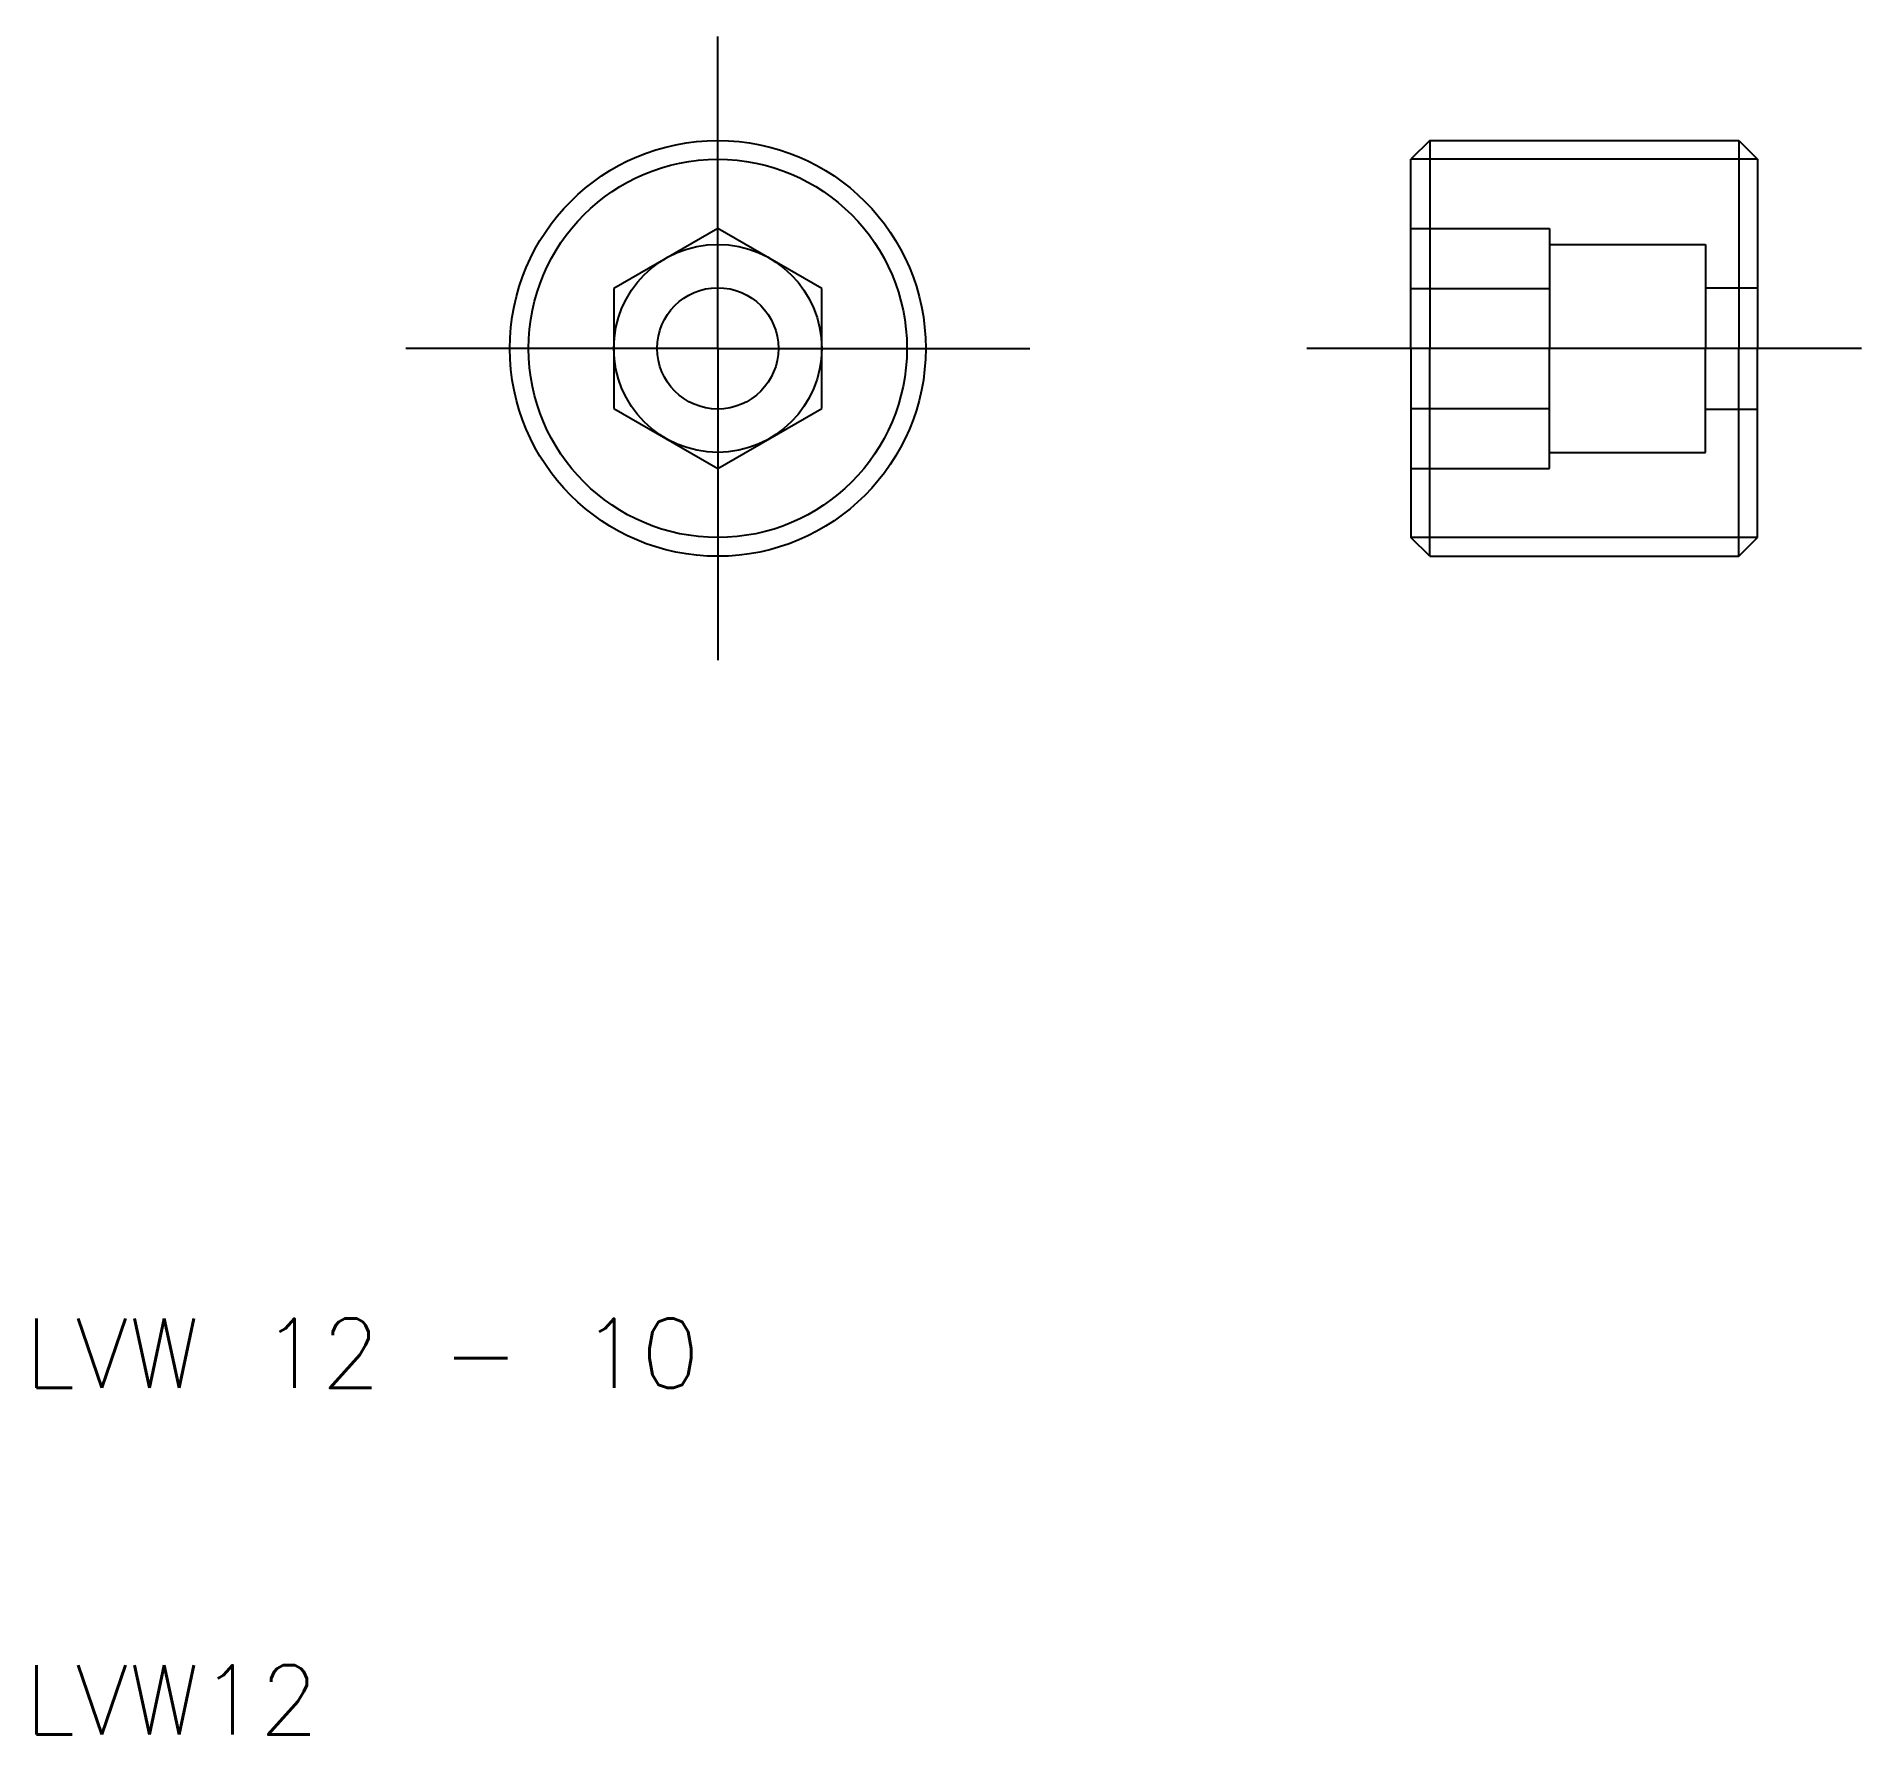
# Model space of a CAD drawing. Extents: x 10.3 to 63, y 10 to 59.
import ezdxf

# ---------------------------------------------------------------- set-up
doc = ezdxf.new("R2010")
doc.units = 0
doc.linetypes.add('CENTER', pattern=[50.8, 31.75, -6.35, 6.35, -6.35])
doc.linetypes.add('DASHED', pattern=[19.05, 12.7, -6.35])
doc.layers.get('0').update_dxf_attribs({"linetype": 'CONTINUOUS'})
doc.layers.add('CENTER', color=1, linetype='CENTER')
doc.styles.get("Standard").update_dxf_attribs({"font": 'txt.shx'})

msp = doc.modelspace()

# ---------------------------------------------------------------- linework, layer by layer
for p, q in [((50.541, 56), (50, 55.458)), ((50.541, 56), (50.541, 50)), ((50.541, 56), (59.459, 56)), ((59.459, 56), (59.459, 50)), ((59.459, 56), (60, 55.458)), ((50, 50), (50, 55.458)), ((60, 55.458), (60, 50)), ((30, 53.464), (27, 51.732)), ((33, 51.732), (30, 53.464)), ((27, 51.732), (27, 48.268)), ((33, 48.268), (33, 51.732)), ((50, 50), (50, 44.541)), ((50.541, 44), (50.541, 50)), ((59.459, 44), (59.459, 50)), ((60, 44.541), (60, 50)), ((27, 48.268), (30, 46.536)), ((30, 46.536), (33, 48.268)), ((50.541, 44), (50, 44.541)), ((59.459, 44), (60, 44.541)), ((50.541, 44), (59.459, 44))]:
    msp.add_line(p, q)
at = {"color": 3}
for p, q in [((60, 55.458), (50, 55.458)), ((60, 44.541), (50, 44.541))]:
    msp.add_line(p, q, dxfattribs=at)
at = {"color": 3, "linetype": 'DASHED'}
for p, q in [((50, 53.464), (54, 53.464)), ((54, 53.464), (54, 50)), ((54, 53), (58.5, 53)), ((58.5, 53), (58.5, 50)), ((50, 51.732), (54, 51.732)), ((58.5, 51.75), (60, 51.75)), ((54, 46.536), (54, 50)), ((58.5, 47), (58.5, 50)), ((50, 48.268), (54, 48.268)), ((58.5, 48.25), (60, 48.25)), ((54, 47), (58.5, 47)), ((50, 46.536), (54, 46.536))]:
    msp.add_line(p, q, dxfattribs=at)
for radius in [6, 5.458, 3, 1.75]:
    msp.add_circle((30, 50), radius)
at = {"layer": 'CENTER'}
for p, q in [((30, 50), (30, 59)), ((30, 50), (21, 50)), ((30, 50), (30, 41)), ((30, 50), (39, 50)), ((63, 50), (47, 50))]:
    msp.add_line(p, q, dxfattribs=at)

# ---------------------------------------------------------------- texts
for s, p in [('LVW 12 - 10', (10, 20)), ('LVW12', (10, 10))]:
    msp.add_text(s, height=2).set_placement(p)

doc.saveas('drawing.dxf')
